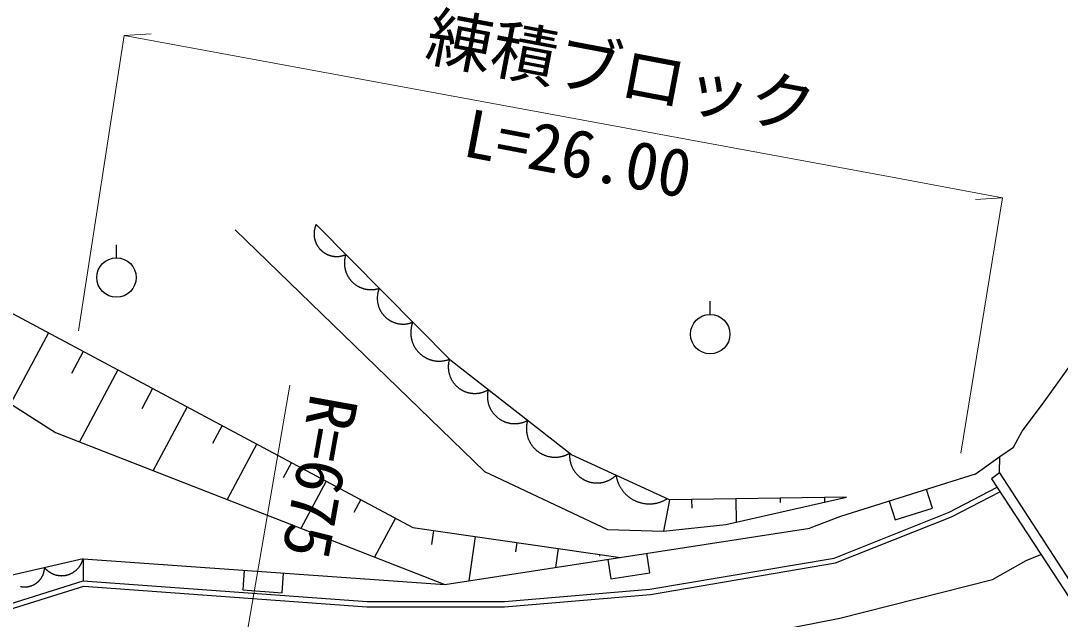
# Model space of a CAD drawing. Units: millimetres, scale not verified. Extents: x 40000 to 680000, y 20000 to 380000.
# Drawn here: x 455827 to 495422, y 291902 to 314718 of the extents above; entities that cross this region are included whole.
import ezdxf
from ezdxf.enums import TextEntityAlignment as Align

# ---------------------------------------------------------------- set-up
doc = ezdxf.new("R2010")
doc.units = ezdxf.units.MM
doc.header["$LTSCALE"] = 1000
doc.layers.add('M-BGD', color=7, linetype='Continuous', lineweight=25)
doc.layers.add('M-STR-HTXT', color=7, linetype='Continuous', lineweight=13)
doc.styles.add('ＭＳ ゴシック', font='')
doc.styles.get('ＭＳ ゴシック').set_extended_font_data('MS Gothic')

msp = doc.modelspace()

# ---------------------------------------------------------------- linework, layer by layer
at = {"layer": 'M-BGD'}
for p, q in [((472217, 301751), (467077, 306952)), ((449614, 306704), (470763, 295405)), ((463994, 306751), (473492, 297537)), ((459470, 305678), (459470, 306178)), ((482090, 303522), (482090, 304022)), ((456884, 302820), (455438, 300114)), ((458206, 302114), (457756, 301272)), ((476807, 298173), (472217, 301751)), ((453204, 301536), (457146, 299027)), ((459528, 301407), (458064, 298667)), ((494749, 300096), (495882, 301678)), ((460849, 300701), (460435, 299926)), ((462171, 299995), (460874, 297567)), ((493969, 299073), (494749, 300096)), ((457146, 299027), (468432, 294607)), ((463493, 299289), (463129, 298607)), ((493637, 298461), (493969, 299073)), ((464815, 298583), (463684, 296466)), ((480539, 296458), (476807, 298173)), ((493125, 298100), (493637, 298461)), ((466137, 297877), (465823, 297288)), ((492183, 297438), (493125, 298100)), ((493112, 297486), (493125, 298100)), ((473492, 297537), (478182, 295320)), ((492183, 297438), (487054, 295819)), ((493112, 297486), (492800, 297259)), ((493112, 297486), (496097, 292888)), ((467459, 297170), (466495, 295366)), ((492800, 297259), (495793, 292688)), ((490559, 296139), (490334, 296854)), ((491198, 295989), (493015, 296931)), ((491280, 295807), (493125, 296763)), ((468780, 296464), (468516, 295970)), ((480539, 296458), (480304, 295260)), ((487287, 296550), (480539, 296458)), ((481382, 296470), (481387, 296141)), ((482691, 295510), (487287, 296550)), ((483069, 296493), (483082, 295598)), ((484756, 296516), (484759, 296355)), ((486443, 296539), (486446, 296360)), ((488903, 296403), (489129, 295688)), ((487054, 295819), (485891, 295378)), ((486807, 294236), (491198, 295989)), ((486865, 294048), (491280, 295807)), ((489129, 295688), (490559, 296139)), ((470102, 295758), (469305, 294266)), ((470763, 295405), (478676, 294260)), ((480304, 295260), (482691, 295510)), ((471554, 295291), (471476, 294750)), ((471977, 293222), (485891, 295378)), ((473137, 295061), (472891, 293364)), ((478182, 295320), (480304, 295260)), ((468432, 294607), (471977, 293222)), ((474720, 294832), (474667, 294469)), ((476302, 294603), (476197, 293876)), ((458199, 294208), (454096, 293261)), ((458199, 294208), (471977, 293222)), ((458199, 294208), (458201, 293361)), ((477885, 294374), (477874, 294302)), ((479790, 293673), (479675, 294415)), ((479794, 293045), (486807, 294236)), ((494120, 294143), (494683, 294375)), ((478193, 294185), (478308, 293444)), ((479819, 292846), (486865, 294048)), ((492841, 293419), (494120, 294143)), ((464340, 293769), (464286, 293021)), ((465782, 292913), (465836, 293662)), ((478308, 293444), (479790, 293673)), ((487023, 291941), (492841, 293419)), ((454290, 292140), (458201, 293361)), ((454385, 291960), (458224, 293159)), ((458201, 293361), (469027, 292574)), ((458224, 293159), (469013, 292375)), ((464286, 293021), (465782, 292913)), ((474248, 292579), (479794, 293045)), ((474257, 292379), (479819, 292846)), ((469027, 292574), (474248, 292579)), ((469028, 292374), (474257, 292379)), ((480308, 290627), (487023, 291941))]:
    msp.add_line(p, q, dxfattribs=at)
for points in [[(467077, 306952), (467070, 306938), (467064, 306924), (467059, 306910), (467053, 306896), (467048, 306881), (467043, 306867), (467038, 306853), (467034, 306838), (467030, 306823), (467026, 306809), (467022, 306794), (467019, 306779), (467016, 306764), (467013, 306749), (467010, 306734), (467008, 306719), (467006, 306704), (467004, 306689), (467002, 306674), (467001, 306659), (467000, 306644), (466999, 306629), (466999, 306613), (466999, 306598), (466999, 306583), (466999, 306568), (466999, 306553), (467000, 306537), (467001, 306522), (467003, 306507), (467005, 306492), (467006, 306477), (467009, 306462), (467011, 306447), (467014, 306432), (467017, 306417), (467020, 306402), (467024, 306387), (467027, 306373), (467031, 306358), (467036, 306343), (467040, 306329), (467045, 306314), (467050, 306300), (467055, 306286), (467061, 306272), (467067, 306258), (467073, 306244), (467079, 306230), (467085, 306216), (467092, 306202), (467099, 306189), (467107, 306176), (467114, 306162), (467122, 306149), (467130, 306136), (467138, 306123), (467146, 306111), (467155, 306098), (467164, 306086), (467173, 306074), (467182, 306062), (467192, 306050), (467201, 306038), (467211, 306026), (467221, 306015), (467232, 306004), (467242, 305993), (467253, 305982), (467264, 305971), (467275, 305961), (467286, 305951), (467297, 305941), (467309, 305931), (467321, 305921), (467333, 305912), (467345, 305903), (467357, 305894), (467369, 305885), (467382, 305876), (467395, 305868), (467408, 305860), (467421, 305852), (467434, 305844), (467447, 305837), (467460, 305830), (467474, 305823), (467488, 305816), (467501, 305810), (467515, 305804), (467529, 305798), (467543, 305792), (467558, 305786), (467572, 305781), (467586, 305776), (467601, 305771), (467615, 305767), (467630, 305763), (467644, 305759), (467659, 305755), (467674, 305752), (467689, 305749), (467704, 305746), (467719, 305743), (467734, 305741), (467749, 305739), (467764, 305737), (467779, 305735), (467794, 305734), (467809, 305733), (467825, 305732), (467840, 305732), (467855, 305731), (467870, 305731), (467885, 305732), (467901, 305732), (467916, 305733), (467931, 305734), (467946, 305736), (467961, 305737), (467976, 305739), (467991, 305741), (468006, 305744), (468021, 305747), (468036, 305750), (468051, 305753), (468066, 305756), (468081, 305760), (468095, 305764), (468110, 305768), (468124, 305773), (468139, 305778), (468153, 305783), (468168, 305788), (468182, 305793), (468196, 305799), (468210, 305805)], [(468209, 305805), (468204, 305788), (468198, 305771), (468193, 305754), (468189, 305736), (468184, 305719), (468180, 305702), (468176, 305684), (468173, 305666), (468170, 305649), (468167, 305631), (468164, 305613), (468162, 305596), (468160, 305578), (468159, 305560), (468157, 305542), (468156, 305524), (468156, 305506), (468155, 305488), (468155, 305470), (468156, 305452), (468156, 305434), (468157, 305417), (468159, 305399), (468160, 305381), (468162, 305363), (468164, 305345), (468167, 305327), (468170, 305310), (468173, 305292), (468176, 305274), (468180, 305257), (468184, 305239), (468188, 305222), (468193, 305205), (468198, 305188), (468204, 305170), (468209, 305153), (468215, 305136), (468221, 305120), (468228, 305103), (468235, 305086), (468242, 305070), (468249, 305054), (468257, 305037), (468265, 305021), (468273, 305005), (468282, 304990), (468290, 304974), (468299, 304959), (468309, 304943), (468318, 304928), (468328, 304913), (468339, 304898), (468349, 304884), (468360, 304869), (468371, 304855), (468382, 304841), (468393, 304827), (468405, 304814), (468417, 304800), (468429, 304787), (468441, 304774), (468454, 304761), (468467, 304749), (468480, 304737), (468493, 304724), (468506, 304713), (468520, 304701), (468534, 304690), (468548, 304679), (468562, 304668), (468577, 304657), (468592, 304647), (468606, 304637), (468621, 304627), (468637, 304617), (468652, 304608), (468667, 304599), (468683, 304590), (468699, 304582), (468715, 304574), (468731, 304566), (468747, 304558), (468764, 304551), (468780, 304544), (468797, 304537), (468813, 304531), (468830, 304525), (468847, 304519), (468864, 304513), (468882, 304508), (468899, 304503), (468916, 304499), (468934, 304494), (468951, 304490), (468969, 304487), (468986, 304483), (469004, 304480), (469022, 304478), (469039, 304475), (469057, 304473), (469075, 304471), (469093, 304470), (469111, 304469), (469129, 304468), (469147, 304467), (469164, 304467), (469182, 304467), (469200, 304467), (469218, 304468), (469236, 304469), (469254, 304471), (469272, 304472), (469290, 304474), (469307, 304477), (469325, 304479), (469343, 304482), (469361, 304486), (469378, 304489), (469396, 304493), (469413, 304497), (469430, 304502), (469448, 304506), (469465, 304512), (469482, 304517)], [(469483, 304517), (469476, 304501), (469470, 304485), (469464, 304469), (469458, 304452), (469453, 304436), (469448, 304419), (469443, 304403), (469438, 304386), (469434, 304369), (469430, 304352), (469427, 304335), (469423, 304318), (469420, 304301), (469418, 304283), (469415, 304266), (469413, 304249), (469411, 304232), (469410, 304214), (469408, 304197), (469408, 304180), (469407, 304162), (469407, 304145), (469407, 304127), (469407, 304110), (469408, 304093), (469409, 304075), (469410, 304058), (469411, 304041), (469413, 304023), (469416, 304006), (469418, 303989), (469421, 303972), (469424, 303954), (469427, 303937), (469431, 303920), (469435, 303903), (469439, 303887), (469444, 303870), (469449, 303853), (469454, 303837), (469459, 303820), (469465, 303804), (469471, 303787), (469478, 303771), (469484, 303755), (469491, 303739), (469498, 303723), (469506, 303707), (469513, 303692), (469521, 303676), (469530, 303661), (469538, 303646), (469547, 303631), (469556, 303616), (469566, 303601), (469575, 303587), (469585, 303573), (469595, 303558), (469606, 303545), (469616, 303531), (469627, 303517), (469638, 303504), (469649, 303491), (469661, 303478), (469673, 303465), (469685, 303452), (469697, 303440), (469709, 303428), (469722, 303416), (469735, 303404), (469748, 303392), (469761, 303381), (469775, 303370), (469788, 303359), (469802, 303349), (469816, 303339), (469831, 303329), (469845, 303319), (469859, 303309), (469874, 303300), (469889, 303291), (469904, 303282), (469919, 303274), (469935, 303266), (469950, 303258), (469966, 303250), (469982, 303243), (469997, 303236), (470013, 303229), (470030, 303222), (470046, 303216), (470062, 303210), (470079, 303204), (470095, 303199), (470112, 303194), (470129, 303189), (470145, 303185), (470162, 303180), (470179, 303177), (470196, 303173), (470213, 303170), (470230, 303167), (470248, 303164), (470265, 303162), (470282, 303159), (470299, 303158), (470317, 303156), (470334, 303155), (470352, 303154), (470369, 303154), (470386, 303153), (470404, 303154), (470421, 303154), (470438, 303155), (470456, 303156), (470473, 303157), (470491, 303158), (470508, 303160), (470525, 303163), (470542, 303165), (470559, 303168), (470577, 303171), (470594, 303175), (470611, 303178), (470628, 303182), (470644, 303187), (470661, 303191), (470678, 303196), (470694, 303201), (470711, 303207), (470727, 303213), (470744, 303219), (470760, 303225)], [(470759, 303225), (470752, 303207), (470745, 303189), (470739, 303171), (470733, 303153), (470728, 303135), (470722, 303116), (470717, 303098), (470713, 303079), (470708, 303060), (470704, 303042), (470701, 303023), (470697, 303004), (470694, 302985), (470692, 302966), (470689, 302947), (470687, 302928), (470686, 302909), (470684, 302890), (470683, 302871), (470683, 302852), (470683, 302833), (470683, 302813), (470683, 302794), (470684, 302775), (470685, 302756), (470686, 302737), (470688, 302718), (470690, 302699), (470692, 302680), (470695, 302661), (470698, 302642), (470702, 302623), (470705, 302604), (470709, 302586), (470714, 302567), (470718, 302548), (470724, 302530), (470729, 302512), (470735, 302493), (470741, 302475), (470747, 302457), (470754, 302439), (470761, 302421), (470768, 302404), (470775, 302386), (470783, 302369), (470792, 302351), (470800, 302334), (470809, 302317), (470818, 302300), (470828, 302284), (470837, 302267), (470847, 302251), (470858, 302235), (470868, 302219), (470879, 302203), (470890, 302187), (470901, 302172), (470913, 302157), (470925, 302142), (470937, 302127), (470950, 302113), (470962, 302098), (470975, 302084), (470989, 302070), (471002, 302057), (471016, 302043), (471030, 302030), (471044, 302017), (471058, 302005), (471073, 301992), (471088, 301980), (471103, 301968), (471118, 301957), (471133, 301945), (471149, 301934), (471165, 301924), (471181, 301913), (471197, 301903), (471214, 301893), (471230, 301883), (471247, 301874), (471264, 301865), (471281, 301856), (471298, 301848), (471315, 301840), (471333, 301832), (471350, 301825), (471368, 301817), (471386, 301810), (471404, 301804), (471422, 301798), (471440, 301792), (471459, 301786), (471477, 301781), (471495, 301776), (471514, 301771), (471533, 301767), (471551, 301763), (471570, 301759), (471589, 301756), (471608, 301753), (471627, 301751), (471646, 301748), (471665, 301746), (471684, 301745), (471703, 301743), (471722, 301742), (471741, 301742), (471761, 301742), (471780, 301742), (471799, 301742), (471818, 301743), (471837, 301744), (471856, 301745), (471875, 301747), (471894, 301749), (471913, 301752), (471932, 301754), (471951, 301758), (471970, 301761), (471989, 301765), (472007, 301769), (472026, 301773), (472045, 301778), (472063, 301783), (472081, 301788), (472100, 301794), (472118, 301800), (472136, 301807), (472154, 301813)], [(472154, 301814), (472149, 301797), (472144, 301779), (472140, 301762), (472136, 301745), (472132, 301727), (472128, 301709), (472125, 301692), (472122, 301674), (472120, 301656), (472118, 301639), (472116, 301621), (472114, 301603), (472113, 301585), (472112, 301567), (472111, 301549), (472111, 301531), (472111, 301514), (472111, 301496), (472112, 301478), (472113, 301460), (472114, 301442), (472116, 301424), (472118, 301406), (472120, 301389), (472122, 301371), (472125, 301353), (472128, 301336), (472132, 301318), (472135, 301300), (472140, 301283), (472144, 301266), (472149, 301248), (472154, 301231), (472159, 301214), (472165, 301197), (472170, 301180), (472177, 301163), (472183, 301147), (472190, 301130), (472197, 301114), (472204, 301097), (472212, 301081), (472220, 301065), (472228, 301049), (472237, 301033), (472246, 301018), (472255, 301002), (472264, 300987), (472274, 300972), (472283, 300957), (472294, 300942), (472304, 300928), (472315, 300913), (472326, 300899), (472337, 300885), (472348, 300871), (472360, 300858), (472372, 300844), (472384, 300831), (472396, 300818), (472409, 300805), (472421, 300793), (472434, 300781), (472448, 300769), (472461, 300757), (472475, 300745), (472489, 300734), (472503, 300723), (472517, 300712), (472531, 300701), (472546, 300691), (472561, 300681), (472576, 300671), (472591, 300662), (472606, 300652), (472622, 300643), (472637, 300635), (472653, 300626), (472669, 300618), (472685, 300610), (472701, 300603), (472718, 300595), (472734, 300588), (472751, 300581), (472768, 300575), (472784, 300569), (472801, 300563), (472818, 300558), (472836, 300552), (472853, 300547), (472870, 300543), (472887, 300539), (472905, 300535), (472922, 300531), (472940, 300527), (472958, 300524), (472975, 300522), (472993, 300519), (473011, 300517), (473029, 300515), (473046, 300514), (473064, 300513), (473082, 300512), (473100, 300511), (473118, 300511), (473136, 300511), (473154, 300511), (473172, 300512), (473190, 300513), (473207, 300515), (473225, 300516), (473243, 300518), (473261, 300520), (473279, 300523), (473296, 300526), (473314, 300529), (473331, 300533), (473349, 300537), (473366, 300541), (473384, 300545), (473401, 300550), (473418, 300555), (473435, 300561), (473452, 300566), (473469, 300572), (473486, 300579), (473502, 300585), (473519, 300592), (473535, 300599), (473552, 300607), (473568, 300614), (473584, 300622), (473600, 300631), (473615, 300639), (473631, 300648)], [(473632, 300648), (473627, 300630), (473623, 300612), (473620, 300594), (473617, 300576), (473614, 300558), (473611, 300539), (473609, 300521), (473607, 300503), (473605, 300484), (473604, 300466), (473603, 300448), (473602, 300429), (473602, 300411), (473602, 300393), (473602, 300374), (473602, 300356), (473603, 300337), (473605, 300319), (473606, 300301), (473608, 300282), (473610, 300264), (473613, 300246), (473616, 300228), (473619, 300209), (473623, 300191), (473626, 300173), (473631, 300155), (473635, 300138), (473640, 300120), (473645, 300102), (473650, 300085), (473656, 300067), (473662, 300050), (473668, 300032), (473675, 300015), (473682, 299998), (473689, 299981), (473697, 299964), (473705, 299948), (473713, 299931), (473721, 299915), (473730, 299899), (473739, 299883), (473748, 299867), (473758, 299851), (473768, 299835), (473778, 299820), (473788, 299805), (473799, 299790), (473810, 299775), (473821, 299760), (473832, 299746), (473844, 299732), (473856, 299718), (473868, 299704), (473881, 299690), (473893, 299677), (473906, 299664), (473919, 299651), (473933, 299638), (473946, 299626), (473960, 299614), (473974, 299602), (473988, 299590), (474003, 299578), (474017, 299567), (474032, 299556), (474047, 299546), (474062, 299535), (474078, 299525), (474093, 299515), (474109, 299506), (474125, 299496), (474141, 299487), (474157, 299479), (474173, 299470), (474190, 299462), (474207, 299454), (474223, 299447), (474240, 299439), (474257, 299432), (474274, 299426), (474292, 299419), (474309, 299413), (474327, 299408), (474344, 299402), (474362, 299397), (474380, 299392), (474398, 299388), (474416, 299384), (474434, 299380), (474452, 299376), (474470, 299373), (474488, 299370), (474506, 299368), (474524, 299365), (474543, 299363), (474561, 299362), (474579, 299360), (474598, 299360), (474616, 299359), (474635, 299359), (474653, 299359), (474671, 299359), (474690, 299360), (474708, 299361), (474727, 299362), (474745, 299364), (474763, 299366), (474781, 299368), (474800, 299371), (474818, 299373), (474836, 299377), (474854, 299380), (474872, 299384), (474890, 299388), (474908, 299393), (474926, 299398), (474943, 299403), (474961, 299408), (474978, 299414), (474996, 299420), (475013, 299427), (475030, 299433), (475047, 299440), (475064, 299448), (475081, 299455), (475097, 299463), (475114, 299471), (475130, 299480)], [(475131, 299480), (475126, 299462), (475121, 299443), (475116, 299424), (475112, 299405), (475108, 299386), (475104, 299367), (475101, 299348), (475098, 299329), (475095, 299310), (475093, 299291), (475091, 299272), (475090, 299252), (475089, 299233), (475088, 299214), (475087, 299194), (475087, 299175), (475087, 299156), (475087, 299136), (475088, 299117), (475089, 299098), (475091, 299078), (475093, 299059), (475095, 299040), (475098, 299021), (475100, 299002), (475104, 298983), (475107, 298964), (475111, 298945), (475115, 298926), (475120, 298907), (475125, 298888), (475130, 298870), (475135, 298851), (475141, 298833), (475147, 298814), (475154, 298796), (475161, 298778), (475168, 298760), (475175, 298742), (475183, 298724), (475191, 298707), (475200, 298689), (475208, 298672), (475217, 298655), (475227, 298638), (475236, 298621), (475246, 298605), (475256, 298588), (475267, 298572), (475278, 298556), (475289, 298540), (475300, 298524), (475312, 298509), (475323, 298494), (475336, 298479), (475348, 298464), (475361, 298449), (475374, 298435), (475387, 298421), (475400, 298407), (475414, 298393), (475428, 298380), (475442, 298366), (475456, 298353), (475471, 298341), (475486, 298328), (475501, 298316), (475516, 298304), (475531, 298293), (475547, 298281), (475563, 298270), (475579, 298259), (475595, 298249), (475612, 298239), (475628, 298229), (475645, 298219), (475662, 298210), (475679, 298201), (475696, 298192), (475714, 298184), (475731, 298176), (475749, 298168), (475767, 298160), (475785, 298153), (475803, 298146), (475821, 298140), (475840, 298134), (475858, 298128), (475877, 298122), (475895, 298117), (475914, 298112), (475933, 298108), (475952, 298103), (475970, 298100), (475989, 298096), (476009, 298093), (476028, 298090), (476047, 298087), (476066, 298085), (476085, 298083), (476105, 298082), (476124, 298081), (476143, 298080), (476163, 298079), (476182, 298079), (476201, 298079), (476221, 298080), (476240, 298081), (476259, 298082), (476278, 298084), (476298, 298085), (476317, 298088), (476336, 298090), (476355, 298093), (476374, 298096), (476393, 298100), (476412, 298104), (476431, 298108), (476450, 298113), (476469, 298118), (476487, 298123), (476506, 298129), (476524, 298134), (476542, 298141), (476561, 298147), (476579, 298154), (476597, 298161), (476615, 298169), (476632, 298177), (476650, 298185), (476667, 298193), (476684, 298202), (476701, 298211), (476718, 298220), (476735, 298230)], [(476735, 298230), (476734, 298212), (476733, 298193), (476732, 298175), (476731, 298157), (476731, 298138), (476731, 298120), (476732, 298101), (476733, 298083), (476734, 298065), (476736, 298046), (476737, 298028), (476740, 298010), (476742, 297992), (476745, 297974), (476748, 297955), (476751, 297937), (476755, 297919), (476759, 297901), (476764, 297884), (476768, 297866), (476773, 297848), (476779, 297830), (476784, 297813), (476790, 297796), (476796, 297778), (476803, 297761), (476810, 297744), (476817, 297727), (476824, 297710), (476832, 297694), (476840, 297677), (476848, 297661), (476857, 297644), (476866, 297628), (476875, 297612), (476884, 297597), (476894, 297581), (476904, 297566), (476914, 297550), (476925, 297535), (476936, 297520), (476947, 297506), (476958, 297491), (476970, 297477), (476982, 297463), (476994, 297449), (477006, 297435), (477018, 297422), (477031, 297409), (477044, 297396), (477057, 297383), (477071, 297370), (477085, 297358), (477098, 297346), (477113, 297334), (477127, 297323), (477141, 297311), (477156, 297300), (477171, 297290), (477186, 297279), (477201, 297269), (477217, 297259), (477232, 297249), (477248, 297240), (477264, 297231), (477280, 297222), (477297, 297213), (477313, 297205), (477329, 297197), (477346, 297189), (477363, 297182), (477380, 297175), (477397, 297168), (477414, 297161), (477432, 297155), (477449, 297149), (477466, 297144), (477484, 297138), (477502, 297133), (477520, 297129), (477537, 297124), (477555, 297120), (477573, 297116), (477591, 297113), (477610, 297110), (477628, 297107), (477646, 297105), (477664, 297103), (477682, 297101), (477701, 297099), (477719, 297098), (477738, 297097), (477756, 297097), (477774, 297097), (477793, 297097), (477811, 297097), (477829, 297098), (477848, 297099), (477866, 297101), (477884, 297102), (477903, 297104), (477921, 297107), (477939, 297109), (477957, 297113), (477975, 297116), (477993, 297120), (478011, 297124), (478029, 297128), (478047, 297132), (478065, 297137), (478082, 297143), (478100, 297148), (478117, 297154), (478135, 297160), (478152, 297167), (478169, 297173), (478186, 297180), (478203, 297188), (478219, 297195), (478236, 297203), (478252, 297212), (478269, 297220), (478285, 297229), (478301, 297238), (478317, 297248), (478332, 297257), (478348, 297267), (478363, 297277), (478378, 297288), (478393, 297299), (478408, 297310), (478422, 297321), (478437, 297332), (478451, 297344), (478465, 297356), (478478, 297368), (478492, 297381), (478505, 297393)], [(478504, 297393), (478508, 297371), (478512, 297348), (478516, 297326), (478521, 297304), (478526, 297282), (478531, 297260), (478537, 297238), (478543, 297216), (478550, 297194), (478557, 297173), (478564, 297151), (478572, 297130), (478580, 297109), (478589, 297088), (478598, 297067), (478607, 297046), (478617, 297026), (478627, 297005), (478637, 296985), (478648, 296965), (478659, 296945), (478670, 296926), (478682, 296906), (478694, 296887), (478707, 296868), (478720, 296849), (478733, 296831), (478746, 296812), (478760, 296794), (478774, 296777), (478788, 296759), (478803, 296742), (478818, 296725), (478833, 296708), (478849, 296692), (478865, 296675), (478881, 296659), (478897, 296644), (478914, 296629), (478931, 296613), (478948, 296599), (478966, 296584), (478984, 296570), (479002, 296556), (479020, 296543), (479039, 296530), (479057, 296517), (479076, 296505), (479095, 296492), (479115, 296481), (479134, 296469), (479154, 296458), (479174, 296447), (479194, 296437), (479215, 296427), (479235, 296417), (479256, 296408), (479277, 296399), (479298, 296390), (479319, 296382), (479340, 296374), (479362, 296367), (479383, 296360), (479405, 296353), (479427, 296347), (479449, 296341), (479471, 296336), (479493, 296330), (479515, 296326), (479537, 296321), (479560, 296317), (479582, 296314), (479604, 296311), (479627, 296308), (479650, 296306), (479672, 296304), (479695, 296302), (479717, 296301), (479740, 296300), (479763, 296300), (479785, 296300), (479808, 296300), (479831, 296301), (479853, 296303), (479876, 296304), (479899, 296306), (479921, 296309), (479944, 296312), (479966, 296315), (479989, 296319), (480011, 296323), (480033, 296327), (480055, 296332), (480077, 296337), (480099, 296343), (480121, 296349), (480143, 296355), (480165, 296362), (480186, 296369), (480208, 296377), (480229, 296385), (480250, 296393), (480271, 296402), (480292, 296411), (480312, 296420), (480333, 296430), (480353, 296440), (480373, 296451), (480393, 296461), (480413, 296473), (480432, 296484), (480452, 296496)], [(456731, 293869), (456741, 293858), (456751, 293847), (456760, 293836), (456771, 293825), (456781, 293814), (456791, 293804), (456802, 293793), (456813, 293783), (456824, 293773), (456835, 293764), (456846, 293754), (456858, 293745), (456870, 293736), (456881, 293727), (456893, 293718), (456905, 293710), (456918, 293701), (456930, 293693), (456943, 293686), (456956, 293678), (456968, 293671), (456981, 293663), (456994, 293656), (457008, 293650), (457021, 293643), (457034, 293637), (457048, 293631), (457062, 293625), (457075, 293620), (457089, 293615), (457103, 293610), (457117, 293605), (457131, 293600), (457145, 293596), (457160, 293592), (457174, 293588), (457188, 293585), (457203, 293581), (457217, 293578), (457232, 293576), (457247, 293573), (457261, 293571), (457276, 293569), (457291, 293567), (457305, 293566), (457320, 293565), (457335, 293564), (457350, 293563), (457364, 293563), (457379, 293562), (457394, 293562), (457409, 293563), (457424, 293563), (457438, 293564), (457453, 293565), (457468, 293567), (457483, 293569), (457497, 293570), (457512, 293573), (457527, 293575), (457541, 293578), (457556, 293581), (457570, 293584), (457585, 293587), (457599, 293591), (457613, 293595), (457627, 293599), (457641, 293604), (457656, 293608), (457669, 293613), (457683, 293619), (457697, 293624), (457711, 293630), (457724, 293636), (457738, 293642), (457751, 293648), (457764, 293655), (457778, 293662), (457791, 293669), (457803, 293676), (457816, 293684), (457829, 293692), (457841, 293700), (457854, 293708), (457866, 293716), (457878, 293725), (457890, 293734), (457901, 293743), (457913, 293752), (457924, 293761), (457936, 293771), (457947, 293781), (457957, 293791), (457968, 293801), (457979, 293812), (457989, 293822), (457999, 293833), (458009, 293844), (458019, 293855), (458028, 293867), (458038, 293878), (458047, 293890), (458056, 293902), (458065, 293914), (458073, 293926), (458081, 293938), (458089, 293950), (458097, 293963), (458105, 293976), (458112, 293988), (458120, 294001), (458127, 294014), (458133, 294028), (458140, 294041), (458146, 294054), (458152, 294068), (458158, 294082), (458163, 294095), (458169, 294109), (458174, 294123), (458179, 294137), (458183, 294151), (458187, 294165), (458192, 294179), (458195, 294194), (458199, 294208)], [(455818, 293151), (455831, 293149), (455844, 293146), (455857, 293144), (455871, 293142), (455884, 293140), (455897, 293139), (455910, 293137), (455923, 293136), (455936, 293135), (455950, 293135), (455963, 293134), (455976, 293134), (455990, 293134), (456003, 293135), (456016, 293135), (456029, 293136), (456042, 293137), (456056, 293138), (456069, 293140), (456082, 293141), (456095, 293143), (456108, 293146), (456121, 293148), (456134, 293151), (456147, 293154), (456160, 293157), (456173, 293160), (456186, 293164), (456198, 293167), (456211, 293171), (456224, 293176), (456236, 293180), (456249, 293185), (456261, 293189), (456273, 293195), (456285, 293200), (456297, 293205), (456309, 293211), (456321, 293217), (456333, 293223), (456345, 293230), (456356, 293236), (456367, 293243), (456379, 293250), (456390, 293257), (456401, 293264), (456412, 293272), (456423, 293280), (456433, 293288), (456444, 293296), (456454, 293304), (456464, 293312), (456474, 293321), (456484, 293330), (456494, 293339), (456504, 293348), (456513, 293357), (456522, 293367), (456531, 293377), (456540, 293386), (456549, 293396), (456558, 293407), (456566, 293417), (456574, 293427), (456582, 293438), (456590, 293448), (456598, 293459), (456605, 293470), (456612, 293481), (456619, 293493), (456626, 293504), (456633, 293515), (456639, 293527), (456646, 293539), (456652, 293551), (456657, 293562), (456663, 293574), (456668, 293587), (456674, 293599), (456679, 293611), (456683, 293623), (456688, 293636), (456692, 293648), (456696, 293661), (456700, 293674), (456704, 293686), (456707, 293699), (456711, 293712), (456714, 293725), (456716, 293738), (456719, 293751), (456721, 293764), (456723, 293777), (456725, 293790), (456727, 293804), (456728, 293817), (456729, 293830), (456730, 293843), (456731, 293856), (456731, 293870)]]:
    msp.add_lwpolyline(points, dxfattribs=at)
for centre in [(459470, 304928), (482090, 302772)]:
    msp.add_circle(centre, 750, dxfattribs=at)
at = {"layer": 'M-STR-HTXT'}
for p, q in [((458022, 302895), (459759, 314161)), ((459759, 314161), (460788, 314225)), ((459759, 314161), (489159, 308729)), ((493229, 307970), (489159, 308729)), ((491640, 298230), (493229, 307970)), ((493229, 307970), (492200, 307908)), ((462663, 281118), (466081, 300824))]:
    msp.add_line(p, q, dxfattribs=at)

# ---------------------------------------------------------------- texts
at = {"layer": 'M-STR-HTXT', "style": 'ＭＳ ゴシック'}
for s, rotation, p in [('練積ブロック', 349.258, (471059, 312732)), ('L=26.00', 349.258, (472495, 309032)), ('R=675', 259.831, (466339, 300657))]:
    msp.add_text(s, height=1833, rotation=rotation, dxfattribs=at).set_placement(p, align=Align.BOTTOM_LEFT)

doc.saveas('drawing.dxf')
